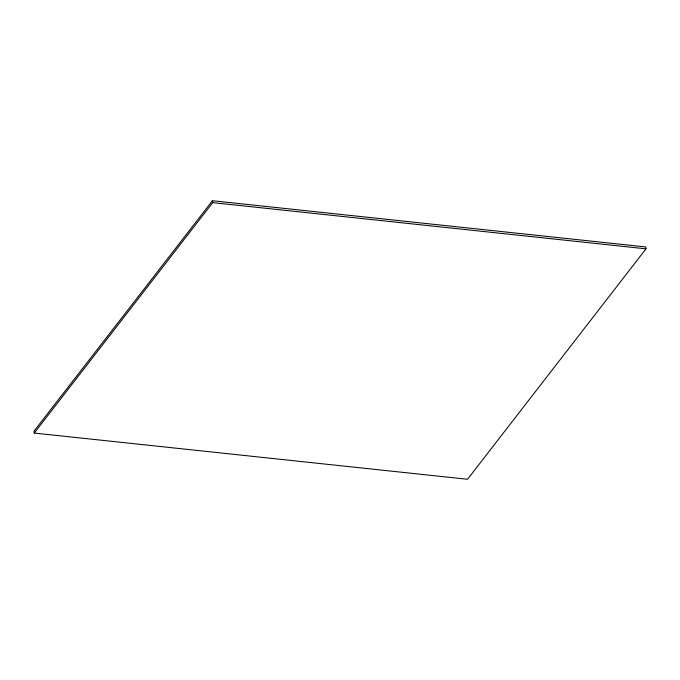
<?xml version="1.0" encoding="UTF-8"?>
<svg xmlns="http://www.w3.org/2000/svg" width="680" height="680" viewBox="0 0 680 680"><rect width="100%" height="100%" fill="white"/><g stroke="black" fill="none" stroke-linecap="round" stroke-linejoin="round"><path stroke-width="1.02" d="M212.457 200.727L34 431.171L34.238 433.058L467.542 479.272L646 248.829L645.762 246.942L212.457 200.727L212.695 202.623L34.238 433.058M212.695 202.623L646 248.829"/></g></svg>
